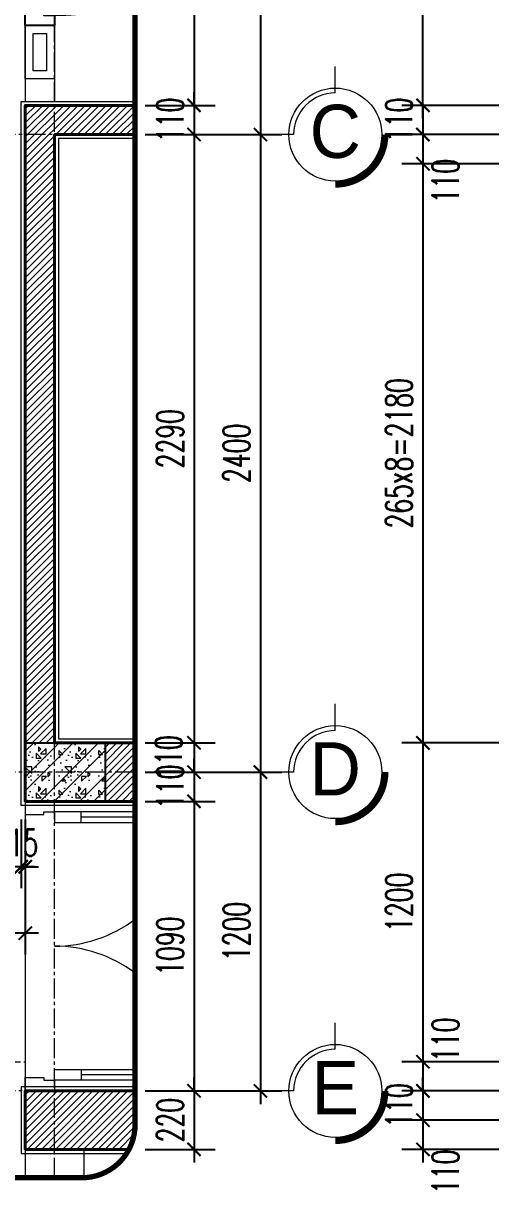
# Model space of a CAD drawing. Header units: millimetres. Extents: x -229618 to 2906, y -178063 to 96806.
# Drawn here: x -139258 to -137469, y -56448 to -52065 of the extents above; entities that cross this region are included whole.
import ezdxf
from ezdxf.enums import TextEntityAlignment as Align
from ezdxf.xclip import XClip

# ---------------------------------------------------------------- set-up
doc = ezdxf.new("R2010")
doc.units = ezdxf.units.MM
doc.header["$LTSCALE"] = 200
doc.header["$MEASUREMENT"] = 0
doc.header["$XCLIPFRAME"] = 0
doc.header["$PDMODE"] = 3
doc.header["$PDSIZE"] = 50
for name, pattern in [('CENTER2', [1.125, 0.75, -0.125, 0.125, -0.125]), ('DASHED2', [0.375, 0.25, -0.125]), ('HIDDEN2', [0.1875, 0.125, -0.0625])]:
    doc.linetypes.add(name, pattern=pattern)
doc.layers.get('0').update_dxf_attribs({"color": 95, "linetype": 'CONTINUOUS'})
doc.layers.get('DEFPOINTS').update_dxf_attribs({"linetype": 'CONTINUOUS'})
for name, color, linetype, lineweight in [('cat', 1, 'CONTINUOUS', 40), ('hatch', 250, 'CONTINUOUS', 5), ('khuat', 8, 'DASHED2', 15), ('nho', 252, 'CONTINUOUS', 15), ('thay', 7, 'CONTINUOUS', 18), ('tim', 18, 'CENTER2', 9)]:
    doc.layers.add(name, color=color, linetype=linetype, lineweight=lineweight)
for name, color, linetype in [('COT', 2, 'CONTINUOUS'), ('CUA', 145, 'CONTINUOUS'), ('DIM', 251, 'CONTINUOUS'), ('MANH', 9, 'CONTINUOUS'), ('TEXT', 33, 'CONTINUOUS')]:
    doc.layers.add(name, color=color, linetype=linetype)
doc.styles.add('Aria H iso', font='Vharial_0.ttf')
doc.styles.add('dam', font='Vhavanb_0.ttf', dxfattribs={"width": 0.9, "height": 450})
doc.styles.add('Scale', font='vnsimli.shx', dxfattribs={"width": 0.65, "bigfont": 'bigfont.shx'})
doc.dimstyles.new('Scale', dxfattribs={"dimscale": 75, "dimtxt": 2, "dimasz": 1, "dimexe": 1.6, "dimexo": 0, "dimgap": 0.8, "dimtad": 1, "dimdec": 0, "dimzin": 0, "dimdsep": 46, "dimtxsty": 'Scale', "dimblk": 'ARCHTICK', "dimcen": 0.1, "dimdle": 1, "dimclrd": 256, "dimclre": 256, "dimclrt": 3, "dimadec": 0, "dimazin": 0, "dimtfac": 1, "dimtdec": 0, "dimtix": 1, "dimtmove": 2, "dimatfit": 3, "dimldrblk": 'ARCHTICK', "dimfxl": 0, "dimtolj": 1, "dimtzin": 0, "dimarcsym": 0})
pattern_1 = [(45, (-285883.295, -7199.217), (-13.2582521, 13.2582521), [])]

# ---------------------------------------------------------------- blocks, each defined once
blk = doc.blocks.new('A$C49A5561F')
at = {"layer": 'CUA'}
blk.add_line((-830, 60), (-210, 60), dxfattribs=at)
for points in [[(-70, 850), (-70, 860), (-110, 860), (-110, 900), (0, 900), (0, 850)], [(-930, 80), (-930, 40), (-110, 40), (-110, 80)], [(-930, 80), (-930, 40), (-830, 40), (-830, 80)], [(-210, 80), (-210, 40), (-110, 40), (-110, 80)], [(-70, 50), (-70, 40), (-110, 40), (-110, 0), (0, 0), (0, 50)]]:
    blk.add_lwpolyline(points, close=True, dxfattribs=at)
blk.add_arc((-110, 40), 820, 90, 180, dxfattribs=at)
blk = doc.blocks.new('_ArchTick')
at = {"color": 0, "linetype": 'ByBlock', "const_width": 0.15}
blk.add_lwpolyline([(-0.5, -0.5), (0.5, 0.5)], dxfattribs=at)
blk = doc.blocks.new('*D967')
at = {"layer": 'DEFPOINTS', "color": 0}
for p in [(-138798.7, -50873.4), (-138798.7, -52373.4), (-138615.1, -52373.4)]:
    blk.add_point(p, dxfattribs=at)
at = {"layer": 'DIM', "lineweight": -2}
for p, q in [((-138615.1, -50823.4), (-138615.1, -52423.4)), ((-138798.7, -50873.4), (-138535.1, -50873.4)), ((-138798.7, -52373.4), (-138535.1, -52373.4))]:
    blk.add_line(p, q, dxfattribs=at)
at = {"layer": 'DIM', "lineweight": -2, "xscale": 50, "yscale": 50, "zscale": 50}
for p, rotation in [((-138615.1, -50873.4), 90), ((-138615.1, -52373.4), 270)]:
    blk.add_blockref('_ArchTick', p, dxfattribs=dict(at, rotation=rotation))
at = {"layer": 'DIM', "color": 3, "insert": (-138705.1, -51623.4), "char_height": 100, "attachment_point": 5, "rotation": 90, "style": 'Scale'}
blk.add_mtext('\\A1;1500', dxfattribs=at)
blk = doc.blocks.new('*D968')
at = {"layer": 'DEFPOINTS', "color": 0}
for p in [(-138798.7, -52373.4), (-138798.7, -52483.4), (-138615.1, -52483.4)]:
    blk.add_point(p, dxfattribs=at)
at = {"layer": 'DIM', "lineweight": -2}
for p, q in [((-138615.1, -52373.4), (-138615.1, -52323.4)), ((-138798.7, -52373.4), (-138535.1, -52373.4)), ((-138615.1, -52373.4), (-138615.1, -52483.4)), ((-138798.7, -52483.4), (-138535.1, -52483.4)), ((-138615.1, -52483.4), (-138615.1, -52533.4))]:
    blk.add_line(p, q, dxfattribs=at)
at = {"layer": 'DIM', "lineweight": -2, "xscale": 50, "yscale": 50, "zscale": 50}
for p, rotation in [((-138615.1, -52373.4), 270), ((-138615.1, -52483.4), 90)]:
    blk.add_blockref('_ArchTick', p, dxfattribs=dict(at, rotation=rotation))
at = {"layer": 'DIM', "color": 3, "insert": (-138705.1, -52428.4), "char_height": 100, "attachment_point": 5, "rotation": 90, "style": 'Scale'}
blk.add_mtext('\\A1;110', dxfattribs=at)
blk = doc.blocks.new('*D969')
at = {"layer": 'DEFPOINTS', "color": 0}
for p in [(-138798.7, -52483.4), (-138798.7, -54773.4), (-138615.1, -54773.4)]:
    blk.add_point(p, dxfattribs=at)
at = {"layer": 'DIM', "lineweight": -2}
for p, q in [((-138615.1, -52433.4), (-138615.1, -54823.4)), ((-138798.7, -52483.4), (-138535.1, -52483.4)), ((-138798.7, -54773.4), (-138535.1, -54773.4))]:
    blk.add_line(p, q, dxfattribs=at)
at = {"layer": 'DIM', "lineweight": -2, "xscale": 50, "yscale": 50, "zscale": 50}
for p, rotation in [((-138615.1, -52483.4), 90), ((-138615.1, -54773.4), 270)]:
    blk.add_blockref('_ArchTick', p, dxfattribs=dict(at, rotation=rotation))
at = {"layer": 'DIM', "color": 3, "insert": (-138705.1, -53628.4), "char_height": 100, "attachment_point": 5, "rotation": 90, "style": 'Scale'}
blk.add_mtext('\\A1;2290', dxfattribs=at)
blk = doc.blocks.new('*D970')
at = {"layer": 'DEFPOINTS', "color": 0}
for p in [(-138798.7, -54773.4), (-138798.7, -54883.4), (-138615.1, -54883.4)]:
    blk.add_point(p, dxfattribs=at)
at = {"layer": 'DIM', "lineweight": -2}
for p, q in [((-138615.1, -54723.4), (-138615.1, -54933.4)), ((-138798.7, -54773.4), (-138535.1, -54773.4)), ((-138798.7, -54883.4), (-138535.1, -54883.4))]:
    blk.add_line(p, q, dxfattribs=at)
at = {"layer": 'DIM', "lineweight": -2, "xscale": 50, "yscale": 50, "zscale": 50}
for p, rotation in [((-138615.1, -54773.4), 90), ((-138615.1, -54883.4), 270)]:
    blk.add_blockref('_ArchTick', p, dxfattribs=dict(at, rotation=rotation))
at = {"layer": 'DIM', "color": 3, "insert": (-138710.5, -54828.4), "char_height": 100, "attachment_point": 5, "rotation": 90, "style": 'Scale'}
blk.add_mtext('\\A1;110', dxfattribs=at)
blk = doc.blocks.new('*D971')
at = {"layer": 'DEFPOINTS', "color": 0}
for p in [(-138798.7, -54883.4), (-138798.7, -54993.4), (-138615.1, -54993.4)]:
    blk.add_point(p, dxfattribs=at)
at = {"layer": 'DIM', "lineweight": -2}
for p, q in [((-138615.1, -54883.4), (-138615.1, -54833.4)), ((-138798.7, -54883.4), (-138535.1, -54883.4)), ((-138615.1, -54883.4), (-138615.1, -54993.4)), ((-138798.7, -54993.4), (-138535.1, -54993.4)), ((-138615.1, -54993.4), (-138615.1, -55043.4))]:
    blk.add_line(p, q, dxfattribs=at)
at = {"layer": 'DIM', "lineweight": -2, "xscale": 50, "yscale": 50, "zscale": 50}
for p, rotation in [((-138615.1, -54883.4), 270), ((-138615.1, -54993.4), 90)]:
    blk.add_blockref('_ArchTick', p, dxfattribs=dict(at, rotation=rotation))
at = {"layer": 'DIM', "color": 3, "insert": (-138705.1, -54938.4), "char_height": 100, "attachment_point": 5, "rotation": 90, "style": 'Scale'}
blk.add_mtext('\\A1;110', dxfattribs=at)
blk = doc.blocks.new('*D972')
at = {"layer": 'DEFPOINTS', "color": 0}
for p in [(-138798.7, -54993.4), (-138798.7, -56083.4), (-138615.1, -56083.4)]:
    blk.add_point(p, dxfattribs=at)
at = {"layer": 'DIM', "lineweight": -2}
for p, q in [((-138615.1, -54943.4), (-138615.1, -56133.4)), ((-138798.7, -54993.4), (-138535.1, -54993.4)), ((-138798.7, -56083.4), (-138535.1, -56083.4))]:
    blk.add_line(p, q, dxfattribs=at)
at = {"layer": 'DIM', "lineweight": -2, "xscale": 50, "yscale": 50, "zscale": 50}
for p, rotation in [((-138615.1, -54993.4), 90), ((-138615.1, -56083.4), 270)]:
    blk.add_blockref('_ArchTick', p, dxfattribs=dict(at, rotation=rotation))
at = {"layer": 'DIM', "color": 3, "insert": (-138705.1, -55538.4), "char_height": 100, "attachment_point": 5, "rotation": 90, "style": 'Scale'}
blk.add_mtext('\\A1;1090', dxfattribs=at)
blk = doc.blocks.new('*D973')
at = {"layer": 'DEFPOINTS', "color": 0}
for p in [(-138798.7, -56083.4), (-138798.7, -56303.4), (-138615.1, -56303.4)]:
    blk.add_point(p, dxfattribs=at)
at = {"layer": 'DIM', "lineweight": -2}
for p, q in [((-138615.1, -56083.4), (-138615.1, -56033.4)), ((-138798.7, -56083.4), (-138535.1, -56083.4)), ((-138615.1, -56083.4), (-138615.1, -56303.4)), ((-138798.7, -56303.4), (-138535.1, -56303.4)), ((-138615.1, -56303.4), (-138615.1, -56353.4))]:
    blk.add_line(p, q, dxfattribs=at)
at = {"layer": 'DIM', "lineweight": -2, "xscale": 50, "yscale": 50, "zscale": 50}
for p, rotation in [((-138615.1, -56083.4), 270), ((-138615.1, -56303.4), 90)]:
    blk.add_blockref('_ArchTick', p, dxfattribs=dict(at, rotation=rotation))
at = {"layer": 'DIM', "color": 3, "insert": (-138705.1, -56193.4), "char_height": 100, "attachment_point": 5, "rotation": 90, "style": 'Scale'}
blk.add_mtext('\\A1;220', dxfattribs=at)
blk = doc.blocks.new('*D974')
at = {"layer": 'DEFPOINTS', "color": 0}
for p in [(-138673.7, -50683.4), (-138673.7, -52483.4), (-138365.1, -52483.4)]:
    blk.add_point(p, dxfattribs=at)
at = {"layer": 'DIM', "lineweight": -2}
for p, q in [((-138365.1, -50633.4), (-138365.1, -52533.4)), ((-138673.7, -50683.4), (-138285.1, -50683.4)), ((-138673.7, -52483.4), (-138285.1, -52483.4))]:
    blk.add_line(p, q, dxfattribs=at)
at = {"layer": 'DIM', "lineweight": -2, "xscale": 50, "yscale": 50, "zscale": 50}
for p, rotation in [((-138365.1, -50683.4), 90), ((-138365.1, -52483.4), 270)]:
    blk.add_blockref('_ArchTick', p, dxfattribs=dict(at, rotation=rotation))
at = {"layer": 'DIM', "color": 3, "insert": (-138455.1, -51583.4), "char_height": 100, "attachment_point": 5, "rotation": 90, "style": 'Scale'}
blk.add_mtext('\\A1;1800', dxfattribs=at)
blk = doc.blocks.new('*D975')
at = {"layer": 'DEFPOINTS', "color": 0}
for p in [(-138673.7, -52483.4), (-138673.7, -54883.4), (-138365.1, -54883.4)]:
    blk.add_point(p, dxfattribs=at)
at = {"layer": 'DIM', "lineweight": -2}
for p, q in [((-138365.1, -52433.4), (-138365.1, -54933.4)), ((-138673.7, -52483.4), (-138285.1, -52483.4)), ((-138673.7, -54883.4), (-138285.1, -54883.4))]:
    blk.add_line(p, q, dxfattribs=at)
at = {"layer": 'DIM', "lineweight": -2, "xscale": 50, "yscale": 50, "zscale": 50}
for p, rotation in [((-138365.1, -52483.4), 90), ((-138365.1, -54883.4), 270)]:
    blk.add_blockref('_ArchTick', p, dxfattribs=dict(at, rotation=rotation))
at = {"layer": 'DIM', "color": 3, "insert": (-138455.1, -53683.4), "char_height": 100, "attachment_point": 5, "rotation": 90, "style": 'Scale'}
blk.add_mtext('\\A1;2400', dxfattribs=at)
blk = doc.blocks.new('*D976')
at = {"layer": 'DEFPOINTS', "color": 0}
for p in [(-138673.7, -54883.4), (-138673.7, -56083.4), (-138365.1, -56083.4)]:
    blk.add_point(p, dxfattribs=at)
at = {"layer": 'DIM', "lineweight": -2}
for p, q in [((-138365.1, -54833.4), (-138365.1, -56133.4)), ((-138673.7, -54883.4), (-138285.1, -54883.4)), ((-138673.7, -56083.4), (-138285.1, -56083.4))]:
    blk.add_line(p, q, dxfattribs=at)
at = {"layer": 'DIM', "lineweight": -2, "xscale": 50, "yscale": 50, "zscale": 50}
for p, rotation in [((-138365.1, -54883.4), 90), ((-138365.1, -56083.4), 270)]:
    blk.add_blockref('_ArchTick', p, dxfattribs=dict(at, rotation=rotation))
at = {"layer": 'DIM', "color": 3, "insert": (-138455.1, -55483.4), "char_height": 100, "attachment_point": 5, "rotation": 90, "style": 'Scale'}
blk.add_mtext('\\A1;1200', dxfattribs=at)
blk = doc.blocks.new('*D988')
at = {"layer": 'DEFPOINTS', "color": 0}
for p in [(-140300, -55061.7), (-139265, -55061.7), (-140300, -55239.6)]:
    blk.add_point(p, dxfattribs=at)
at = {"layer": 'DIM', "lineweight": -2}
for p, q in [((-140300, -55061.7), (-140300, -55319.6)), ((-139265, -55061.7), (-139265, -55319.6)), ((-139215, -55239.6), (-140350, -55239.6))]:
    blk.add_line(p, q, dxfattribs=at)
at = {"layer": 'DIM', "lineweight": -2, "xscale": 50, "yscale": 50, "zscale": 50, "rotation": 180}
blk.add_blockref('_ArchTick', (-140300, -55239.6), dxfattribs=at)
at = {"layer": 'DIM', "lineweight": -2, "xscale": 50, "yscale": 50, "zscale": 50}
blk.add_blockref('_ArchTick', (-139265, -55239.6), dxfattribs=at)
at = {"layer": 'DIM', "color": 3, "insert": (-139782.5, -55149.6), "char_height": 100, "attachment_point": 5, "style": 'Scale'}
blk.add_mtext('\\A1;1035', dxfattribs=at)
blk = doc.blocks.new('*D991')
at = {"layer": 'DEFPOINTS', "color": 0}
for p in [(-139250, -55186.7), (-141430, -55232.9), (-141430, -55489.6)]:
    blk.add_point(p, dxfattribs=at)
at = {"layer": 'DIM', "lineweight": -2}
for p, q in [((-139250, -55186.7), (-139250, -55569.6)), ((-141430, -55232.9), (-141430, -55569.6)), ((-139200, -55489.6), (-141480, -55489.6))]:
    blk.add_line(p, q, dxfattribs=at)
at = {"layer": 'DIM', "lineweight": -2, "xscale": 50, "yscale": 50, "zscale": 50, "rotation": 180}
blk.add_blockref('_ArchTick', (-141430, -55489.6), dxfattribs=at)
at = {"layer": 'DIM', "lineweight": -2, "xscale": 50, "yscale": 50, "zscale": 50}
blk.add_blockref('_ArchTick', (-139250, -55489.6), dxfattribs=at)
at = {"layer": 'DIM', "color": 3, "insert": (-140340, -55399.6), "char_height": 100, "attachment_point": 5, "style": 'Scale'}
blk.add_mtext('\\A1;2180', dxfattribs=at)
blk = doc.blocks.new('*D1006')
at = {"layer": 'DEFPOINTS', "color": 0}
for p in [(-139265, -55061.7), (-139250, -55061.7), (-139250, -55239.6)]:
    blk.add_point(p, dxfattribs=at)
at = {"layer": 'DIM', "lineweight": -2}
for p, q in [((-139265, -55061.7), (-139265, -55319.6)), ((-139250, -55061.7), (-139250, -55319.6)), ((-139265, -55239.6), (-139315, -55239.6)), ((-139265, -55239.6), (-139250, -55239.6)), ((-139250, -55239.6), (-139200, -55239.6))]:
    blk.add_line(p, q, dxfattribs=at)
at = {"layer": 'DIM', "lineweight": -2, "xscale": 50, "yscale": 50, "zscale": 50}
blk.add_blockref('_ArchTick', (-139265, -55239.6), dxfattribs=at)
at = {"layer": 'DIM', "lineweight": -2, "xscale": 50, "yscale": 50, "zscale": 50, "rotation": 180}
blk.add_blockref('_ArchTick', (-139250, -55239.6), dxfattribs=at)
at = {"layer": 'DIM', "color": 3, "insert": (-139257.5, -55149.6), "char_height": 100, "attachment_point": 5, "style": 'Scale'}
blk.add_mtext('\\A1;15', dxfattribs=at)
blk = doc.blocks.new('tr')
at = {"layer": 'thay', "ltscale": 600}
for p, q in [((0, -200), (0, 0)), ((313.2, -513.2), (513.2, -513.2))]:
    blk.add_line(p, q, dxfattribs=at)
at = {"layer": 'thay', "ltscale": 600, "const_width": 50}
blk.add_lwpolyline([(-375, -513.2, 0.414214), (0, -888.2, 0.414214)], format="xyb", dxfattribs=at)
at = {"layer": 'thay', "ltscale": 600}
blk.add_circle((0, -513.2), 350, dxfattribs=at)
blk.add_arc((0, -513.2), 313.2, 0, 90, dxfattribs=at)
at = {"layer": 'TEXT', "linetype": 'Continuous', "style": 'Aria H iso'}
blk.add_attdef('A', text='', height=350, dxfattribs=at).set_placement((0, -670.6), align=Align.CENTER)
blk = doc.blocks.new('*D1099')
at = {"layer": 'DEFPOINTS', "color": 0}
for p in [(-137468.5, -52373.4), (-137753.6, -52483.4), (-137468.5, -52483.4)]:
    blk.add_point(p, dxfattribs=at)
at = {"layer": 'DIM', "lineweight": -2}
for p, q in [((-137753.6, -52373.4), (-137753.6, -52323.4)), ((-137468.5, -52373.4), (-137833.6, -52373.4)), ((-137753.6, -52373.4), (-137753.6, -52483.4)), ((-137468.5, -52483.4), (-137833.6, -52483.4)), ((-137753.6, -52483.4), (-137753.6, -52533.4))]:
    blk.add_line(p, q, dxfattribs=at)
at = {"layer": 'DIM', "lineweight": -2, "xscale": 50, "yscale": 50, "zscale": 50}
for p, rotation in [((-137753.6, -52373.4), 270), ((-137753.6, -52483.4), 90)]:
    blk.add_blockref('_ArchTick', p, dxfattribs=dict(at, rotation=rotation))
at = {"layer": 'DIM', "color": 3, "insert": (-137843.6, -52428.4), "char_height": 100, "attachment_point": 5, "rotation": 90, "style": 'Scale'}
blk.add_mtext('\\A1;110', dxfattribs=at)
blk = doc.blocks.new('*D1100')
at = {"layer": 'DEFPOINTS', "color": 0}
for p in [(-137468.5, -52593.4), (-137753.6, -54773.4), (-137468.5, -54773.4)]:
    blk.add_point(p, dxfattribs=at)
at = {"layer": 'DIM', "lineweight": -2}
for p, q in [((-137753.6, -52543.4), (-137753.6, -54823.4)), ((-137468.5, -52593.4), (-137833.6, -52593.4)), ((-137468.5, -54773.4), (-137833.6, -54773.4))]:
    blk.add_line(p, q, dxfattribs=at)
at = {"layer": 'DIM', "lineweight": -2, "xscale": 50, "yscale": 50, "zscale": 50}
for p, rotation in [((-137753.6, -52593.4), 90), ((-137753.6, -54773.4), 270)]:
    blk.add_blockref('_ArchTick', p, dxfattribs=dict(at, rotation=rotation))
at = {"layer": 'DIM', "color": 3, "insert": (-137843.6, -53683.4), "char_height": 100, "attachment_point": 5, "rotation": 90, "style": 'Scale'}
blk.add_mtext('\\A1;265x8=2180', dxfattribs=at)
blk = doc.blocks.new('*D1101')
at = {"layer": 'DEFPOINTS', "color": 0}
for p in [(-137468.5, -54773.4), (-137753.6, -55973.4), (-137468.5, -55973.4)]:
    blk.add_point(p, dxfattribs=at)
at = {"layer": 'DIM', "lineweight": -2}
for p, q in [((-137753.6, -54723.4), (-137753.6, -56023.4)), ((-137468.5, -54773.4), (-137833.6, -54773.4)), ((-137468.5, -55973.4), (-137833.6, -55973.4))]:
    blk.add_line(p, q, dxfattribs=at)
at = {"layer": 'DIM', "lineweight": -2, "xscale": 50, "yscale": 50, "zscale": 50}
for p, rotation in [((-137753.6, -54773.4), 90), ((-137753.6, -55973.4), 270)]:
    blk.add_blockref('_ArchTick', p, dxfattribs=dict(at, rotation=rotation))
at = {"layer": 'DIM', "color": 3, "insert": (-137843.6, -55373.4), "char_height": 100, "attachment_point": 5, "rotation": 90, "style": 'Scale'}
blk.add_mtext('\\A1;1200', dxfattribs=at)
blk = doc.blocks.new('*D1102')
at = {"layer": 'DEFPOINTS', "color": 0}
for p in [(-137753.6, -50873.4), (-137468.5, -50873.4), (-137468.5, -52373.4)]:
    blk.add_point(p, dxfattribs=at)
at = {"layer": 'DIM', "lineweight": -2}
for p, q in [((-137753.6, -52423.4), (-137753.6, -50823.4)), ((-137468.5, -50873.4), (-137833.6, -50873.4)), ((-137468.5, -52373.4), (-137833.6, -52373.4))]:
    blk.add_line(p, q, dxfattribs=at)
at = {"layer": 'DIM', "lineweight": -2, "xscale": 50, "yscale": 50, "zscale": 50}
for p, rotation in [((-137753.6, -50873.4), 90), ((-137753.6, -52373.4), 270)]:
    blk.add_blockref('_ArchTick', p, dxfattribs=dict(at, rotation=rotation))
at = {"layer": 'DIM', "color": 3, "insert": (-137843.6, -51623.4), "char_height": 100, "attachment_point": 5, "rotation": 90, "style": 'Scale'}
blk.add_mtext('\\A1;1500', dxfattribs=at)
blk = doc.blocks.new('*D1104')
at = {"layer": 'DEFPOINTS', "color": 0}
for p in [(-137468.5, -55973.4), (-137753.6, -56083.4), (-137468.5, -56083.4)]:
    blk.add_point(p, dxfattribs=at)
at = {"layer": 'DIM', "lineweight": -2}
for p, q in [((-137753.6, -55923.4), (-137753.6, -56133.4)), ((-137468.5, -55973.4), (-137833.6, -55973.4)), ((-137468.5, -56083.4), (-137833.6, -56083.4))]:
    blk.add_line(p, q, dxfattribs=at)
at = {"layer": 'DIM', "lineweight": -2, "xscale": 50, "yscale": 50, "zscale": 50}
for p, rotation in [((-137753.6, -55973.4), 90), ((-137753.6, -56083.4), 270)]:
    blk.add_blockref('_ArchTick', p, dxfattribs=dict(at, rotation=rotation))
at = {"layer": 'DIM', "color": 3, "insert": (-137668.6, -55890.8), "char_height": 100, "attachment_point": 5, "rotation": 90, "style": 'Scale'}
blk.add_mtext('\\A1;110', dxfattribs=at)
blk = doc.blocks.new('*D1105')
at = {"layer": 'DEFPOINTS', "color": 0}
for p in [(-137468.5, -56083.4), (-137753.6, -56193.4), (-137468.5, -56193.4)]:
    blk.add_point(p, dxfattribs=at)
at = {"layer": 'DIM', "lineweight": -2}
for p, q in [((-137753.6, -56083.4), (-137753.6, -56033.4)), ((-137468.5, -56083.4), (-137833.6, -56083.4)), ((-137753.6, -56083.4), (-137753.6, -56193.4)), ((-137468.5, -56193.4), (-137833.6, -56193.4)), ((-137753.6, -56193.4), (-137753.6, -56243.4))]:
    blk.add_line(p, q, dxfattribs=at)
at = {"layer": 'DIM', "lineweight": -2, "xscale": 50, "yscale": 50, "zscale": 50}
for p, rotation in [((-137753.6, -56083.4), 270), ((-137753.6, -56193.4), 90)]:
    blk.add_blockref('_ArchTick', p, dxfattribs=dict(at, rotation=rotation))
at = {"layer": 'DIM', "color": 3, "insert": (-137843.6, -56138.4), "char_height": 100, "attachment_point": 5, "rotation": 90, "style": 'Scale'}
blk.add_mtext('\\A1;110', dxfattribs=at)
blk = doc.blocks.new('*D1107')
at = {"layer": 'DEFPOINTS', "color": 0}
for p in [(-137468.5, -56193.4), (-137753.6, -56303.4), (-137468.5, -56303.4)]:
    blk.add_point(p, dxfattribs=at)
at = {"layer": 'DIM', "lineweight": -2}
for p, q in [((-137753.6, -56143.4), (-137753.6, -56353.4)), ((-137468.5, -56193.4), (-137833.6, -56193.4)), ((-137468.5, -56303.4), (-137833.6, -56303.4))]:
    blk.add_line(p, q, dxfattribs=at)
at = {"layer": 'DIM', "lineweight": -2, "xscale": 50, "yscale": 50, "zscale": 50}
for p, rotation in [((-137753.6, -56193.4), 90), ((-137753.6, -56303.4), 270)]:
    blk.add_blockref('_ArchTick', p, dxfattribs=dict(at, rotation=rotation))
at = {"layer": 'DIM', "color": 3, "insert": (-137668.6, -56388.2), "char_height": 100, "attachment_point": 5, "rotation": 90, "style": 'Scale'}
blk.add_mtext('\\A1;110', dxfattribs=at)
blk = doc.blocks.new('*D1108')
at = {"layer": 'DEFPOINTS', "color": 0}
for p in [(-137468.5, -52483.4), (-137753.6, -52593.4), (-137468.5, -52593.4)]:
    blk.add_point(p, dxfattribs=at)
at = {"layer": 'DIM', "lineweight": -2}
for p, q in [((-137753.6, -52433.4), (-137753.6, -52643.4)), ((-137468.5, -52483.4), (-137833.6, -52483.4)), ((-137468.5, -52593.4), (-137833.6, -52593.4))]:
    blk.add_line(p, q, dxfattribs=at)
at = {"layer": 'DIM', "lineweight": -2, "xscale": 50, "yscale": 50, "zscale": 50}
for p, rotation in [((-137753.6, -52483.4), 90), ((-137753.6, -52593.4), 270)]:
    blk.add_blockref('_ArchTick', p, dxfattribs=dict(at, rotation=rotation))
at = {"layer": 'DIM', "color": 3, "insert": (-137668.6, -52659.1), "char_height": 100, "attachment_point": 5, "rotation": 90, "style": 'Scale'}
blk.add_mtext('\\A1;110', dxfattribs=at)

msp = doc.modelspace()

# ---------------------------------------------------------------- hatches: boundary and pattern name
at = {"layer": 'hatch', "linetype": 'Continuous'}
h = msp.add_hatch(dxfattribs=at)
h.set_pattern_fill('ANSI31', color=256, scale=150, style=0)
h.set_pattern_definition(pattern_1)
h.paths.add_polyline_path([(-138950, -54773.4), (-138836.9, -54773.4), (-138836.9, -54883.4), (-138950, -54883.4)])
h.paths.add_polyline_path([(-138950, -54883.4), (-138836.9, -54883.4), (-138836.9, -54993.4), (-138950, -54993.4)])
h.paths.add_polyline_path([(-139140, -54773.4), (-139250, -54773.4), (-139250, -52373.4), (-138836.9, -52373.4), (-138836.9, -52483.4), (-139140, -52483.4)])
h = msp.add_hatch(dxfattribs=at)
h.set_pattern_fill('BT', color=256, scale=150, style=0)
h.set_pattern_definition([(0, (-278210.13, -46513.81), (0, 150), [0, -150]), (0, (-278316.1, -46448.96), (0, 150), [0, -150]), (0, (-278311.4, -46475.37), (0, 150), [0, -150]), (0, (-278258.56, -46463.05), (0, 150), [0, -150]), (0, (-278287.04, -46419.91), (0, 150), [0, -150]), (0, (-278294.67, -46438.98), (0, 150), [0, -150]), (0, (-278281.16, -46407), (0, 150), [0, -150]), (0, (-278302, -46394.38), (0, 150), [0, -150]), (0, (-278273.24, -46427.25), (0, 150), [0, -150]), (0, (-278321.38, -46426.66), (0, 150), [0, -150]), (0, (-278225.39, -46426.07), (0, 150), [0, -150]), (0, (-278203.67, -46421.96), (0, 150), [0, -150]), (0, (-278214.83, -46437.22), (0, 150), [0, -150]), (0, (-278211.6, -46457.76), (0, 150), [0, -150]), (0, (-278250.64, -46439.86), (0, 150), [0, -150]), (0, (-278251.81, -46481.24), (0, 150), [0, -150]), (0, (-278251.81, -46494.15), (0, 150), [0, -150]), (0, (-278322.85, -46497.09), (0, 150), [0, -150]), (0, (-278263.55, -46479.48), (0, 150), [0, -150]), (0, (-278262.97, -46529.36), (0, 150), [0, -150]), (0, (-278279.11, -46497.38), (0, 150), [0, -150]), (0, (-278277.94, -46512.05), (0, 150), [0, -150]), (0, (-278297.31, -46522.91), (0, 150), [0, -150]), (0, (-278287.33, -46502.95), (0, 150), [0, -150]), (0, (-278294.37, -46496.79), (0, 150), [0, -150]), (45, (-278215.08, -46501.4), (0, 150.00005), [12, -200.1321]), (135, (-278206.6, -46492.91), (-150.00005, 0), [12, -200.1321]), (270, (-278215.08, -46484.43), (150, -3e-14), [16.97055, -133.02945]), (180, (-278220.29, -46499.49), (-2e-14, -150), [18, -132]), (270, (-278238.29, -46499.49), (150, -3e-14), [18, -132]), (45, (-278238.29, -46517.49), (0, 150.00005), [25.4559, -186.6762]), (90, (-278275.8, -46489.12), (-150, 9e-15), [25.2, -124.8]), (180, (-278275.8, -46463.92), (-2e-14, -150), [25.2, -124.8]), (315, (-278301, -46463.92), (150.00005, -3e-14), [35.6382, -176.4939]), (135, (-278297.14, -46516.09), (-150.00005, 0), [10.5, -201.6321]), (225, (-278304.57, -46508.66), (-2e-14, -150.00005), [10.5, -201.6321]), (0, (-278312, -46516.09), (0, 150), [14.84925, -135.15075]), (0, (-278242.32, -46414.68), (0, 150), [20.625, -129.375]), (90, (-278221.69, -46414.68), (-150, 9e-15), [20.625, -129.375]), (225, (-278221.69, -46394.06), (-2e-14, -150.00005), [29.1681, -182.96385]), (270, (-278259.66, -46411.7), (150, -3e-14), [18.75, -131.25]), (0, (-278259.66, -46430.44), (0, 150), [18.75, -131.25]), (135, (-278240.91, -46430.44), (-150.00005, 0), [26.51655, -185.61555]), (45, (-278250.12, -46405.92), (0, 150.00005), [12.75, -199.3821]), (135, (-278241.11, -46396.9), (-150.00005, 0), [12.75, -199.3821]), (270, (-278250.12, -46387.88), (150, -3e-14), [18.0312, -131.9688]), (135, (-278309.02, -46416.72), (-150.00005, 0), [21.21315, -190.9188]), (0, (-278324.02, -46416.72), (0, 150), [15, -135]), (270, (-278324.02, -46401.72), (150, -3e-14), [15, -135]), (45, (-278335.07, -46533.06), (-74.24621, 74.24621), []), (45, (-278282.57, -46533.06), (-74.24621, 74.24621), [])])
h.paths.add_polyline_path([(-138950, -54773.4), (-138950, -54993.4), (-139250, -54993.4), (-139250, -54773.4)])
h = msp.add_hatch(dxfattribs=at)
h.set_pattern_fill('ANSI31', color=256, scale=150, style=0)
h.set_pattern_definition(pattern_1)
h.paths.add_polyline_path([(-139140, -56083.4), (-138836.9, -56083.4), (-138836.9, -56210.3, -0.121654), (-138859.9, -56303.4), (-139140, -56303.4)])
h.paths.add_polyline_path([(-139250, -56083.4), (-139140, -56083.4), (-139140, -56303.4), (-139250, -56303.4)])

# ---------------------------------------------------------------- linework, layer by layer
at = {"layer": 'cat', "linetype": 'Continuous'}
for points in [[(-138836.9, -54993.4), (-139250, -54993.4), (-139250, -52373.4), (-138836.9, -52373.4)], [(-138836.9, -52483.4), (-139140, -52483.4), (-139140, -54773.4), (-138836.9, -54773.4)], [(-138836.9, -56083.4), (-139250, -56083.4), (-139250, -56303.4), (-138859.9, -56303.4)]]:
    msp.add_lwpolyline(points, dxfattribs=at)
at = {"layer": 'COT', "linetype": 'Continuous'}
msp.add_lwpolyline([(-138950, -54993.4), (-139250, -54993.4), (-139250, -54773.4), (-138950, -54773.4)], close=True, dxfattribs=at)
at = {"layer": 'DIM'}
for p, q in [((-138080.9, -55973.4), (-138080.9, -55973.4)), ((-137648.7, -55973.4), (-137648.7, -55973.4))]:
    msp.add_line(p, q, dxfattribs=at)
at = {"layer": 'hatch', "linetype": 'Continuous'}
for points in [[(-138836.9, -55008.4), (-139265, -55008.4), (-139265, -52358.4), (-138836.9, -52358.4)], [(-138836.9, -52498.4), (-139125, -52498.4), (-139125, -54758.4), (-138836.9, -54758.4)], [(-138836.9, -56068.4), (-139265, -56068.4), (-139265, -56318.4), (-138868.7, -56318.4)]]:
    msp.add_lwpolyline(points, dxfattribs=at)
at = {"layer": 'khuat', "linetype": 'HIDDEN2'}
msp.add_line((-141430, -55973.4), (-139250, -55973.4), dxfattribs=at)
at = {"layer": 'khuat', "color": 5, "ltscale": 2, "const_width": 20}
msp.add_lwpolyline([(-138836.9, -50512.5), (-141687.2, -50512.5, 0.414214), (-141887.2, -50712.5), (-141887.2, -56410.3), (-139036.9, -56410.3, 0.414214), (-138836.9, -56210.3)], format="xyb", close=True, dxfattribs=at)
at = {"layer": 'nho'}
for p, q in [((-138836.9, -55053.4), (-139040, -55053.4)), ((-138836.9, -56023.4), (-139040, -56023.4))]:
    msp.add_line(p, q, dxfattribs=at)
at = {"layer": 'nho', "linetype": 'Continuous'}
for points in [[(-139140, -52273.4), (-139250, -52273.4), (-139250, -52073.4), (-139140, -52073.4)], [(-139170, -52243.4), (-139220, -52243.4), (-139220, -52103.4), (-139170, -52103.4)]]:
    msp.add_lwpolyline(points, close=True, dxfattribs=at)
at = {"layer": 'nho'}
for points in [[(-139180, -55043.4), (-139180, -55033.4), (-139140, -55033.4), (-139140, -54993.4), (-139250, -54993.4), (-139250, -55043.4)], [(-139040, -55073.4), (-139040, -55033.4), (-139140, -55033.4), (-139140, -55073.4)], [(-139040, -56003.4), (-139040, -56043.4), (-139140, -56043.4), (-139140, -56003.4)], [(-139180, -56033.4), (-139180, -56043.4), (-139140, -56043.4), (-139140, -56083.4), (-139250, -56083.4), (-139250, -56033.4)]]:
    msp.add_lwpolyline(points, close=True, dxfattribs=at)
for points in [[(-138836.9, -55033.4), (-139140, -55033.4), (-139140, -55073.4), (-138836.9, -55073.4)], [(-138836.9, -56043.4), (-139140, -56043.4), (-139140, -56003.4), (-138836.9, -56003.4)]]:
    msp.add_lwpolyline(points, dxfattribs=at)
for centre, start, end in [((-139140, -55033.4), 270, 306.8802), ((-139140, -56043.4), 53.1198, 90)]:
    msp.add_arc(centre, 505, start, end, dxfattribs=at)
at = {"layer": 'thay', "linetype": 'Continuous'}
for p, q in [((-139140, -52073.4), (-139250, -52073.4)), ((-139250, -52073.4), (-139250, -52358.4)), ((-139140, -52073.4), (-139140, -52358.4)), ((-139250, -54993.4), (-139250, -56083.4)), ((-139250, -54993.4), (-139250, -56083.4)), ((-139250, -56303.4), (-139250, -56410.3)), ((-139030, -56303.4), (-139030, -56410.3))]:
    msp.add_line(p, q, dxfattribs=at)
at = {"layer": 'tim', "ltscale": 0.5}
for p, q in [((-139140, -56410.3), (-139140, -50512.5)), ((-138836.9, -52483.4), (-141887.2, -52483.4)), ((-138836.9, -54883.4), (-141887.2, -54883.4)), ((-138836.9, -56083.4), (-141887.2, -56083.4))]:
    msp.add_line(p, q, dxfattribs=at)

# ---------------------------------------------------------------- block references
at = {"layer": 'MANH', "xscale": 0.5, "yscale": 0.5, "zscale": 0.5, "rotation": 90}
for p in [(-138340.1, -52483.4), (-138340.1, -54883.4), (-138340.1, -56083.4)]:
    msp.add_blockref('tr', p, dxfattribs=at)
at = {"layer": 'nho', "linetype": 'Continuous'}
ref = msp.add_blockref('A$C49A5561F', (-139250, -51173.4), dxfattribs=dict(at, rotation=180))
XClip(ref).set_block_clipping_path([(-413.0723451133, -140.3428839593), (322.2189329543, 1093.5210798796)])

# ---------------------------------------------------------------- texts
at = {"layer": 'TEXT', "linetype": 'Continuous', "style": 'dam'}
for s, p in [('c', (-138083.5, -52471.1)), ('d', (-138083.5, -54871.1)), ('e', (-138083.5, -56071.1))]:
    msp.add_text(s, height=200, dxfattribs=at).set_placement(p, align=Align.MIDDLE)

# ---------------------------------------------------------------- dimensions: what is measured, and where the dimension line sits
at = {"layer": 'DIM'}
for base, p1, p2, angle, picture, middle in [((-138365.1, -52483.4), (-138673.7, -50683.4), (-138673.7, -52483.4), 90, '*D974', (-138455.1, -51583.4)), ((-138615.1, -52373.4), (-138798.7, -50873.4), (-138798.7, -52373.4), 90, '*D967', (-138705.1, -51623.4)), ((-137753.6, -50873.4), (-137468.5, -52373.4), (-137468.5, -50873.4), 90, '*D1102', (-137843.6, -51623.4)), ((-138615.1, -52483.4), (-138798.7, -52373.4), (-138798.7, -52483.4), 90, '*D968', (-138705.1, -52428.4)), ((-137753.6, -52483.4), (-137468.5, -52373.4), (-137468.5, -52483.4), 90, '*D1099', (-137843.6, -52428.4)), ((-138615.1, -54773.4), (-138798.7, -52483.4), (-138798.7, -54773.4), 90, '*D969', (-138705.1, -53628.4)), ((-138365.1, -54883.4), (-138673.7, -52483.4), (-138673.7, -54883.4), 90, '*D975', (-138455.1, -53683.4)), ((-137753.6, -55973.4), (-137468.5, -54773.4), (-137468.5, -55973.4), 90, '*D1101', (-137843.6, -55373.4)), ((-138615.1, -54993.4), (-138798.7, -54883.4), (-138798.7, -54993.4), 90, '*D971', (-138705.1, -54938.4)), ((-138365.1, -56083.4), (-138673.7, -54883.4), (-138673.7, -56083.4), 90, '*D976', (-138455.1, -55483.4)), ((-138615.1, -56083.4), (-138798.7, -54993.4), (-138798.7, -56083.4), 90, '*D972', (-138705.1, -55538.4)), ((-140300, -55239.6), (-139265, -55061.7), (-140300, -55061.7), 180, '*D988', (-139782.5, -55149.6)), ((-139250, -55239.6), (-139265, -55061.7), (-139250, -55061.7), 180, '*D1006', (-139257.5, -55149.6)), ((-141430, -55489.6), (-139250, -55186.7), (-141430, -55232.9), 180, '*D991', (-140340, -55399.6)), ((-138615.1, -56303.4), (-138798.7, -56083.4), (-138798.7, -56303.4), 90, '*D973', (-138705.1, -56193.4)), ((-137753.6, -56193.4), (-137468.5, -56083.4), (-137468.5, -56193.4), 90, '*D1105', (-137843.6, -56138.4))]:
    dim = msp.add_linear_dim(base=base, p1=p1, p2=p2, angle=angle, dimstyle='Scale', override={"dimscale": 50}, dxfattribs=at)
    dim.commit()
    dim.dimension.update_dxf_attribs({"geometry": picture, "text_midpoint": middle})
for base, p1, p2, picture, middle in [((-137753.6, -52593.4), (-137468.5, -52483.4), (-137468.5, -52593.4), '*D1108', (-137668.6, -52659.1)), ((-138615.1, -54883.4), (-138798.7, -54773.4), (-138798.7, -54883.4), '*D970', (-138710.5, -54828.4)), ((-137753.6, -56083.4), (-137468.5, -55973.4), (-137468.5, -56083.4), '*D1104', (-137668.6, -55890.8)), ((-137753.6, -56303.4), (-137468.5, -56193.4), (-137468.5, -56303.4), '*D1107', (-137668.6, -56388.2))]:
    dim = msp.add_linear_dim(base=base, p1=p1, p2=p2, angle=90, dimstyle='Scale', override={"dimscale": 50}, dxfattribs=at)
    dim.commit()
    dim.dimension.update_dxf_attribs({"geometry": picture, "text_midpoint": middle, "dimtype": 160})
dim = msp.add_linear_dim(base=(-137753.6, -54773.4), p1=(-137468.5, -52593.4), p2=(-137468.5, -54773.4), angle=90, text='265x8=<>', dimstyle='Scale', override={"dimscale": 50}, dxfattribs=at)
dim.commit()
dim.dimension.update_dxf_attribs({"geometry": '*D1100', "text_midpoint": (-137843.6, -53683.4)})

doc.saveas('drawing.dxf')
